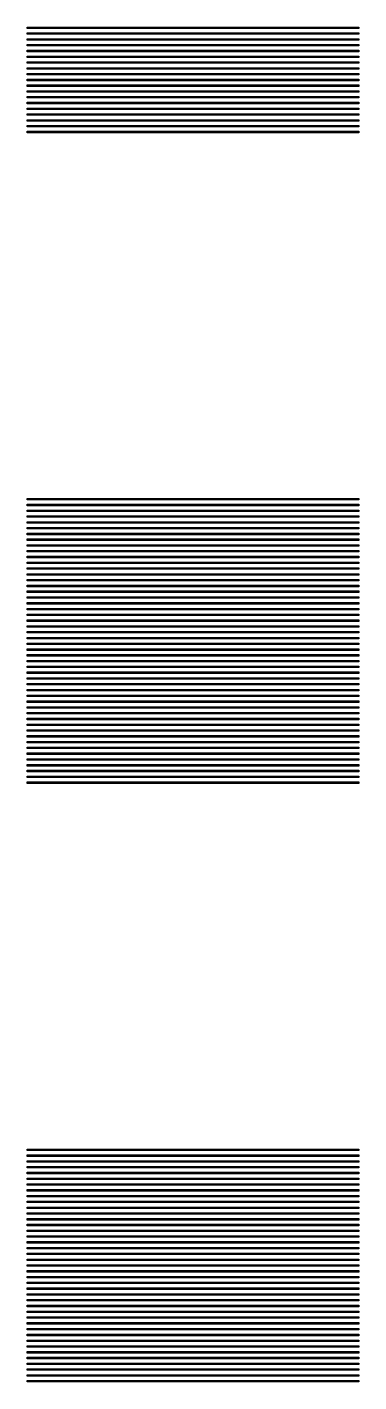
# Model space of a CAD drawing. Extents: x 40 to 187, y -3 to 150.
# Drawn here: x 113.87 to 116.22, y 121.31 to 130.89 of the extents above; entities that cross this region are included whole.
import ezdxf

# ---------------------------------------------------------------- set-up
doc = ezdxf.new("R2010")
doc.units = 0

msp = doc.modelspace()

# ---------------------------------------------------------------- linework, layer by layer
for p, q in [((113.867, 130.877), (113.867, 130.888)), ((113.867, 130.888), (116.218, 130.888)), ((116.218, 130.877), (113.867, 130.877)), ((113.867, 130.837), (113.867, 130.847)), ((113.867, 130.847), (116.218, 130.847)), ((116.218, 130.837), (113.867, 130.837)), ((113.867, 130.796), (113.867, 130.806)), ((113.867, 130.806), (116.218, 130.806)), ((116.218, 130.796), (113.867, 130.796)), ((116.218, 130.888), (116.218, 130.877)), ((116.218, 130.847), (116.218, 130.837)), ((116.218, 130.806), (116.218, 130.796)), ((113.867, 130.755), (113.867, 130.765)), ((113.867, 130.765), (116.218, 130.765)), ((116.218, 130.755), (113.867, 130.755)), ((113.867, 130.714), (113.867, 130.724)), ((113.867, 130.724), (116.218, 130.724)), ((116.218, 130.714), (113.867, 130.714)), ((116.218, 130.765), (116.218, 130.755)), ((116.218, 130.724), (116.218, 130.714)), ((113.867, 130.673), (113.867, 130.683)), ((113.867, 130.683), (116.218, 130.683)), ((116.218, 130.673), (113.867, 130.673)), ((113.867, 130.632), (113.867, 130.642)), ((113.867, 130.642), (116.218, 130.642)), ((116.218, 130.632), (113.867, 130.632)), ((116.218, 130.683), (116.218, 130.673)), ((116.218, 130.642), (116.218, 130.632)), ((113.867, 130.591), (113.867, 130.601)), ((113.867, 130.601), (116.218, 130.601)), ((116.218, 130.591), (113.867, 130.591)), ((113.867, 130.55), (113.867, 130.56)), ((113.867, 130.56), (116.218, 130.56)), ((116.218, 130.55), (113.867, 130.55)), ((113.867, 130.509), (113.867, 130.52)), ((113.867, 130.52), (116.218, 130.52)), ((116.218, 130.509), (113.867, 130.509)), ((116.218, 130.601), (116.218, 130.591)), ((116.218, 130.56), (116.218, 130.55)), ((116.218, 130.52), (116.218, 130.509)), ((113.867, 130.468), (113.867, 130.479)), ((113.867, 130.479), (116.218, 130.479)), ((116.218, 130.468), (113.867, 130.468)), ((113.867, 130.428), (113.867, 130.438)), ((113.867, 130.438), (116.218, 130.438)), ((116.218, 130.428), (113.867, 130.428)), ((116.218, 130.479), (116.218, 130.468)), ((116.218, 130.438), (116.218, 130.428)), ((113.867, 130.387), (113.867, 130.397)), ((113.867, 130.397), (116.218, 130.397)), ((116.218, 130.387), (113.867, 130.387)), ((113.867, 130.346), (113.867, 130.356)), ((113.867, 130.356), (116.218, 130.356)), ((116.218, 130.346), (113.867, 130.346)), ((116.218, 130.397), (116.218, 130.387)), ((116.218, 130.356), (116.218, 130.346)), ((113.867, 130.305), (113.867, 130.315)), ((113.867, 130.315), (116.218, 130.315)), ((116.218, 130.305), (113.867, 130.305)), ((113.867, 130.264), (113.867, 130.274)), ((113.867, 130.274), (116.218, 130.274)), ((116.218, 130.264), (113.867, 130.264)), ((113.867, 130.223), (113.867, 130.233)), ((113.867, 130.233), (116.218, 130.233)), ((116.218, 130.223), (113.867, 130.223)), ((116.218, 130.315), (116.218, 130.305)), ((116.218, 130.274), (116.218, 130.264)), ((116.218, 130.233), (116.218, 130.223)), ((113.867, 130.182), (113.867, 130.192)), ((113.867, 130.192), (116.218, 130.192)), ((116.218, 130.182), (113.867, 130.182)), ((113.867, 130.141), (113.867, 130.151)), ((113.867, 130.151), (116.218, 130.151)), ((116.218, 130.141), (113.867, 130.141)), ((116.218, 130.192), (116.218, 130.182)), ((116.218, 130.151), (116.218, 130.141)), ((113.867, 127.544), (113.867, 127.554)), ((113.867, 127.554), (116.218, 127.554)), ((116.218, 127.544), (113.867, 127.544)), ((116.218, 127.554), (116.218, 127.544)), ((113.867, 127.503), (113.867, 127.513)), ((113.867, 127.513), (116.218, 127.513)), ((116.218, 127.503), (113.867, 127.503)), ((113.867, 127.462), (113.867, 127.472)), ((113.867, 127.472), (116.218, 127.472)), ((116.218, 127.462), (113.867, 127.462)), ((116.218, 127.513), (116.218, 127.503)), ((116.218, 127.472), (116.218, 127.462)), ((113.867, 127.421), (113.867, 127.431)), ((113.867, 127.431), (116.218, 127.431)), ((116.218, 127.421), (113.867, 127.421)), ((113.867, 127.38), (113.867, 127.39)), ((113.867, 127.39), (116.218, 127.39)), ((116.218, 127.38), (113.867, 127.38)), ((113.867, 127.339), (113.867, 127.349)), ((113.867, 127.349), (116.218, 127.349)), ((116.218, 127.431), (116.218, 127.421)), ((116.218, 127.39), (116.218, 127.38)), ((116.218, 127.349), (116.218, 127.339)), ((116.218, 127.339), (113.867, 127.339)), ((113.867, 127.298), (113.867, 127.309)), ((113.867, 127.309), (116.218, 127.309)), ((116.218, 127.298), (113.867, 127.298)), ((113.867, 127.257), (113.867, 127.268)), ((113.867, 127.268), (116.218, 127.268)), ((116.218, 127.257), (113.867, 127.257)), ((116.218, 127.309), (116.218, 127.298)), ((116.218, 127.268), (116.218, 127.257)), ((113.867, 127.217), (113.867, 127.227)), ((113.867, 127.227), (116.218, 127.227)), ((116.218, 127.217), (113.867, 127.217)), ((113.867, 127.176), (113.867, 127.186)), ((113.867, 127.186), (116.218, 127.186)), ((116.218, 127.176), (113.867, 127.176)), ((116.218, 127.227), (116.218, 127.217)), ((116.218, 127.186), (116.218, 127.176)), ((113.867, 127.135), (113.867, 127.145)), ((113.867, 127.145), (116.218, 127.145)), ((116.218, 127.135), (113.867, 127.135)), ((113.867, 127.094), (113.867, 127.104)), ((113.867, 127.104), (116.218, 127.104)), ((116.218, 127.094), (113.867, 127.094)), ((113.867, 127.053), (113.867, 127.063)), ((113.867, 127.063), (116.218, 127.063)), ((116.218, 127.145), (116.218, 127.135)), ((116.218, 127.104), (116.218, 127.094)), ((116.218, 127.063), (116.218, 127.053)), ((116.218, 127.053), (113.867, 127.053)), ((113.867, 127.012), (113.867, 127.022)), ((113.867, 127.022), (116.218, 127.022)), ((116.218, 127.012), (113.867, 127.012)), ((113.867, 126.971), (113.867, 126.981)), ((113.867, 126.981), (116.218, 126.981)), ((116.218, 126.971), (113.867, 126.971)), ((116.218, 127.022), (116.218, 127.012)), ((116.218, 126.981), (116.218, 126.971)), ((113.867, 126.93), (113.867, 126.94)), ((113.867, 126.94), (116.218, 126.94)), ((116.218, 126.93), (113.867, 126.93)), ((113.867, 126.889), (113.867, 126.9)), ((113.867, 126.9), (116.218, 126.9)), ((116.218, 126.889), (113.867, 126.889)), ((116.218, 126.94), (116.218, 126.93)), ((116.218, 126.9), (116.218, 126.889)), ((113.867, 126.848), (113.867, 126.859)), ((113.867, 126.859), (116.218, 126.859)), ((116.218, 126.848), (113.867, 126.848)), ((113.867, 126.807), (113.867, 126.818)), ((113.867, 126.818), (116.218, 126.818)), ((116.218, 126.807), (113.867, 126.807)), ((113.867, 126.767), (113.867, 126.777)), ((113.867, 126.777), (116.218, 126.777)), ((116.218, 126.859), (116.218, 126.848)), ((116.218, 126.818), (116.218, 126.807)), ((116.218, 126.777), (116.218, 126.767)), ((116.218, 126.767), (113.867, 126.767)), ((113.867, 126.726), (113.867, 126.736)), ((113.867, 126.736), (116.218, 126.736)), ((116.218, 126.726), (113.867, 126.726)), ((113.867, 126.685), (113.867, 126.695)), ((113.867, 126.695), (116.218, 126.695)), ((116.218, 126.685), (113.867, 126.685)), ((116.218, 126.736), (116.218, 126.726)), ((116.218, 126.695), (116.218, 126.685)), ((113.867, 126.644), (113.867, 126.654)), ((113.867, 126.654), (116.218, 126.654)), ((116.218, 126.644), (113.867, 126.644)), ((113.867, 126.603), (113.867, 126.613)), ((113.867, 126.613), (116.218, 126.613)), ((116.218, 126.603), (113.867, 126.603)), ((116.218, 126.654), (116.218, 126.644)), ((116.218, 126.613), (116.218, 126.603)), ((113.867, 126.562), (113.867, 126.572)), ((113.867, 126.572), (116.218, 126.572)), ((116.218, 126.562), (113.867, 126.562)), ((113.867, 126.521), (113.867, 126.531)), ((113.867, 126.531), (116.218, 126.531)), ((116.218, 126.521), (113.867, 126.521)), ((113.867, 126.48), (113.867, 126.491)), ((113.867, 126.491), (116.218, 126.491)), ((116.218, 126.572), (116.218, 126.562)), ((116.218, 126.531), (116.218, 126.521)), ((116.218, 126.491), (116.218, 126.48)), ((116.218, 126.48), (113.867, 126.48)), ((113.867, 126.439), (113.867, 126.45)), ((113.867, 126.45), (116.218, 126.45)), ((116.218, 126.439), (113.867, 126.439)), ((113.867, 126.398), (113.867, 126.409)), ((113.867, 126.409), (116.218, 126.409)), ((116.218, 126.398), (113.867, 126.398)), ((116.218, 126.45), (116.218, 126.439)), ((116.218, 126.409), (116.218, 126.398)), ((113.867, 126.358), (113.867, 126.368)), ((113.867, 126.368), (116.218, 126.368)), ((116.218, 126.358), (113.867, 126.358)), ((113.867, 126.317), (113.867, 126.327)), ((113.867, 126.327), (116.218, 126.327)), ((116.218, 126.317), (113.867, 126.317)), ((116.218, 126.368), (116.218, 126.358)), ((116.218, 126.327), (116.218, 126.317)), ((113.867, 126.276), (113.867, 126.286)), ((113.867, 126.286), (116.218, 126.286)), ((116.218, 126.276), (113.867, 126.276)), ((113.867, 126.235), (113.867, 126.245)), ((113.867, 126.245), (116.218, 126.245)), ((116.218, 126.235), (113.867, 126.235)), ((113.867, 126.194), (113.867, 126.204)), ((113.867, 126.204), (116.218, 126.204)), ((116.218, 126.286), (116.218, 126.276)), ((116.218, 126.245), (116.218, 126.235)), ((116.218, 126.204), (116.218, 126.194)), ((116.218, 126.194), (113.867, 126.194)), ((113.867, 126.153), (113.867, 126.163)), ((113.867, 126.163), (116.218, 126.163)), ((116.218, 126.153), (113.867, 126.153)), ((113.867, 126.112), (113.867, 126.122)), ((113.867, 126.122), (116.218, 126.122)), ((116.218, 126.112), (113.867, 126.112)), ((116.218, 126.163), (116.218, 126.153)), ((116.218, 126.122), (116.218, 126.112)), ((113.867, 126.071), (113.867, 126.081)), ((113.867, 126.081), (116.218, 126.081)), ((116.218, 126.071), (113.867, 126.071)), ((113.867, 126.03), (113.867, 126.041)), ((113.867, 126.041), (116.218, 126.041)), ((116.218, 126.03), (113.867, 126.03)), ((116.218, 126.081), (116.218, 126.071)), ((116.218, 126.041), (116.218, 126.03)), ((113.867, 125.989), (113.867, 126)), ((113.867, 126), (116.218, 126)), ((116.218, 125.989), (113.867, 125.989)), ((113.867, 125.949), (113.867, 125.959)), ((113.867, 125.959), (116.218, 125.959)), ((116.218, 125.949), (113.867, 125.949)), ((113.867, 125.908), (113.867, 125.918)), ((113.867, 125.918), (116.218, 125.918)), ((116.218, 125.908), (113.867, 125.908)), ((116.218, 126), (116.218, 125.989)), ((116.218, 125.959), (116.218, 125.949)), ((116.218, 125.918), (116.218, 125.908)), ((113.867, 125.867), (113.867, 125.877)), ((113.867, 125.877), (116.218, 125.877)), ((116.218, 125.867), (113.867, 125.867)), ((113.867, 125.826), (113.867, 125.836)), ((113.867, 125.836), (116.218, 125.836)), ((116.218, 125.826), (113.867, 125.826)), ((116.218, 125.877), (116.218, 125.867)), ((116.218, 125.836), (116.218, 125.826)), ((113.867, 125.785), (113.867, 125.795)), ((113.867, 125.795), (116.218, 125.795)), ((116.218, 125.785), (113.867, 125.785)), ((113.867, 125.744), (113.867, 125.754)), ((113.867, 125.754), (116.218, 125.754)), ((116.218, 125.744), (113.867, 125.744)), ((116.218, 125.795), (116.218, 125.785)), ((116.218, 125.754), (116.218, 125.744)), ((113.867, 125.703), (113.867, 125.713)), ((113.867, 125.713), (116.218, 125.713)), ((116.218, 125.703), (113.867, 125.703)), ((113.867, 125.662), (113.867, 125.672)), ((113.867, 125.672), (116.218, 125.672)), ((116.218, 125.662), (113.867, 125.662)), ((113.867, 125.621), (113.867, 125.632)), ((113.867, 125.632), (116.218, 125.632)), ((116.218, 125.621), (113.867, 125.621)), ((116.218, 125.713), (116.218, 125.703)), ((116.218, 125.672), (116.218, 125.662)), ((116.218, 125.632), (116.218, 125.621)), ((113.867, 125.58), (113.867, 125.591)), ((113.867, 125.591), (116.218, 125.591)), ((116.218, 125.58), (113.867, 125.58)), ((113.867, 125.539), (113.867, 125.55)), ((113.867, 125.55), (116.218, 125.55)), ((116.218, 125.539), (113.867, 125.539)), ((116.218, 125.591), (116.218, 125.58)), ((116.218, 125.55), (116.218, 125.539)), ((113.867, 122.942), (113.867, 122.952)), ((113.867, 122.952), (116.218, 122.952)), ((116.218, 122.942), (113.867, 122.942)), ((116.218, 122.952), (116.218, 122.942)), ((113.867, 122.901), (113.867, 122.911)), ((113.867, 122.911), (116.218, 122.911)), ((116.218, 122.901), (113.867, 122.901)), ((113.867, 122.86), (113.867, 122.87)), ((113.867, 122.87), (116.218, 122.87)), ((116.218, 122.86), (113.867, 122.86)), ((116.218, 122.911), (116.218, 122.901)), ((116.218, 122.87), (116.218, 122.86)), ((113.867, 122.819), (113.867, 122.83)), ((113.867, 122.83), (116.218, 122.83)), ((116.218, 122.819), (113.867, 122.819)), ((113.867, 122.778), (113.867, 122.789)), ((113.867, 122.789), (116.218, 122.789)), ((116.218, 122.778), (113.867, 122.778)), ((113.867, 122.738), (113.867, 122.748)), ((113.867, 122.748), (116.218, 122.748)), ((116.218, 122.83), (116.218, 122.819)), ((116.218, 122.789), (116.218, 122.778)), ((116.218, 122.748), (116.218, 122.738)), ((116.218, 122.738), (113.867, 122.738)), ((113.867, 122.697), (113.867, 122.707)), ((113.867, 122.707), (116.218, 122.707)), ((116.218, 122.697), (113.867, 122.697)), ((113.867, 122.656), (113.867, 122.666)), ((113.867, 122.666), (116.218, 122.666)), ((116.218, 122.656), (113.867, 122.656)), ((116.218, 122.707), (116.218, 122.697)), ((116.218, 122.666), (116.218, 122.656)), ((113.867, 122.615), (113.867, 122.625)), ((113.867, 122.625), (116.218, 122.625)), ((116.218, 122.615), (113.867, 122.615)), ((113.867, 122.574), (113.867, 122.584)), ((113.867, 122.584), (116.218, 122.584)), ((116.218, 122.574), (113.867, 122.574)), ((116.218, 122.625), (116.218, 122.615)), ((116.218, 122.584), (116.218, 122.574)), ((113.867, 122.533), (113.867, 122.543)), ((113.867, 122.543), (116.218, 122.543)), ((116.218, 122.533), (113.867, 122.533)), ((113.867, 122.492), (113.867, 122.502)), ((113.867, 122.502), (116.218, 122.502)), ((116.218, 122.492), (113.867, 122.492)), ((113.867, 122.451), (113.867, 122.461)), ((113.867, 122.461), (116.218, 122.461)), ((116.218, 122.543), (116.218, 122.533)), ((116.218, 122.502), (116.218, 122.492)), ((116.218, 122.461), (116.218, 122.451)), ((116.218, 122.451), (113.867, 122.451)), ((113.867, 122.41), (113.867, 122.421)), ((113.867, 122.421), (116.218, 122.421)), ((116.218, 122.41), (113.867, 122.41)), ((113.867, 122.369), (113.867, 122.38)), ((113.867, 122.38), (116.218, 122.38)), ((116.218, 122.369), (113.867, 122.369)), ((116.218, 122.421), (116.218, 122.41)), ((116.218, 122.38), (116.218, 122.369)), ((113.867, 122.329), (113.867, 122.339)), ((113.867, 122.339), (116.218, 122.339)), ((116.218, 122.329), (113.867, 122.329)), ((113.867, 122.288), (113.867, 122.298)), ((113.867, 122.298), (116.218, 122.298)), ((116.218, 122.288), (113.867, 122.288)), ((116.218, 122.339), (116.218, 122.329)), ((116.218, 122.298), (116.218, 122.288)), ((113.867, 122.247), (113.867, 122.257)), ((113.867, 122.257), (116.218, 122.257)), ((116.218, 122.247), (113.867, 122.247)), ((113.867, 122.206), (113.867, 122.216)), ((113.867, 122.216), (116.218, 122.216)), ((116.218, 122.206), (113.867, 122.206)), ((113.867, 122.165), (113.867, 122.175)), ((113.867, 122.175), (116.218, 122.175)), ((116.218, 122.257), (116.218, 122.247)), ((116.218, 122.216), (116.218, 122.206)), ((116.218, 122.175), (116.218, 122.165)), ((116.218, 122.165), (113.867, 122.165)), ((113.867, 122.124), (113.867, 122.134)), ((113.867, 122.134), (116.218, 122.134)), ((116.218, 122.124), (113.867, 122.124)), ((113.867, 122.083), (113.867, 122.093)), ((113.867, 122.093), (116.218, 122.093)), ((116.218, 122.083), (113.867, 122.083)), ((116.218, 122.134), (116.218, 122.124)), ((116.218, 122.093), (116.218, 122.083)), ((113.867, 122.042), (113.867, 122.052)), ((113.867, 122.052), (116.218, 122.052)), ((116.218, 122.042), (113.867, 122.042)), ((113.867, 122.001), (113.867, 122.012)), ((113.867, 122.012), (116.218, 122.012)), ((116.218, 122.001), (113.867, 122.001)), ((116.218, 122.052), (116.218, 122.042)), ((116.218, 122.012), (116.218, 122.001)), ((113.867, 121.96), (113.867, 121.971)), ((113.867, 121.971), (116.218, 121.971)), ((116.218, 121.96), (113.867, 121.96)), ((113.867, 121.919), (113.867, 121.93)), ((113.867, 121.93), (116.218, 121.93)), ((116.218, 121.919), (113.867, 121.919)), ((113.867, 121.879), (113.867, 121.889)), ((113.867, 121.889), (116.218, 121.889)), ((116.218, 121.971), (116.218, 121.96)), ((116.218, 121.93), (116.218, 121.919)), ((116.218, 121.889), (116.218, 121.879)), ((116.218, 121.879), (113.867, 121.879)), ((113.867, 121.838), (113.867, 121.848)), ((113.867, 121.848), (116.218, 121.848)), ((116.218, 121.838), (113.867, 121.838)), ((113.867, 121.797), (113.867, 121.807)), ((113.867, 121.807), (116.218, 121.807)), ((116.218, 121.797), (113.867, 121.797)), ((116.218, 121.848), (116.218, 121.838)), ((116.218, 121.807), (116.218, 121.797)), ((113.867, 121.756), (113.867, 121.766)), ((113.867, 121.766), (116.218, 121.766)), ((116.218, 121.756), (113.867, 121.756)), ((113.867, 121.715), (113.867, 121.725)), ((113.867, 121.725), (116.218, 121.725)), ((116.218, 121.715), (113.867, 121.715)), ((116.218, 121.766), (116.218, 121.756)), ((116.218, 121.725), (116.218, 121.715)), ((113.867, 121.674), (113.867, 121.684)), ((113.867, 121.684), (116.218, 121.684)), ((116.218, 121.674), (113.867, 121.674)), ((113.867, 121.633), (113.867, 121.643)), ((113.867, 121.643), (116.218, 121.643)), ((116.218, 121.633), (113.867, 121.633)), ((113.867, 121.592), (113.867, 121.602)), ((113.867, 121.602), (116.218, 121.602)), ((116.218, 121.684), (116.218, 121.674)), ((116.218, 121.643), (116.218, 121.633)), ((116.218, 121.602), (116.218, 121.592)), ((116.218, 121.592), (113.867, 121.592)), ((113.867, 121.551), (113.867, 121.562)), ((113.867, 121.562), (116.218, 121.562)), ((116.218, 121.551), (113.867, 121.551)), ((113.867, 121.51), (113.867, 121.521)), ((113.867, 121.521), (116.218, 121.521)), ((116.218, 121.51), (113.867, 121.51)), ((116.218, 121.562), (116.218, 121.551)), ((116.218, 121.521), (116.218, 121.51)), ((113.867, 121.47), (113.867, 121.48)), ((113.867, 121.48), (116.218, 121.48)), ((116.218, 121.47), (113.867, 121.47)), ((113.867, 121.429), (113.867, 121.439)), ((113.867, 121.439), (116.218, 121.439)), ((116.218, 121.429), (113.867, 121.429)), ((116.218, 121.48), (116.218, 121.47)), ((116.218, 121.439), (116.218, 121.429)), ((113.867, 121.388), (113.867, 121.398)), ((113.867, 121.398), (116.218, 121.398)), ((116.218, 121.388), (113.867, 121.388)), ((113.867, 121.347), (113.867, 121.357)), ((113.867, 121.357), (116.218, 121.357)), ((116.218, 121.347), (113.867, 121.347)), ((113.867, 121.306), (113.867, 121.316)), ((113.867, 121.316), (116.218, 121.316)), ((116.218, 121.398), (116.218, 121.388)), ((116.218, 121.357), (116.218, 121.347)), ((116.218, 121.316), (116.218, 121.306)), ((116.218, 121.306), (113.867, 121.306))]:
    msp.add_line(p, q)

doc.saveas('drawing.dxf')
